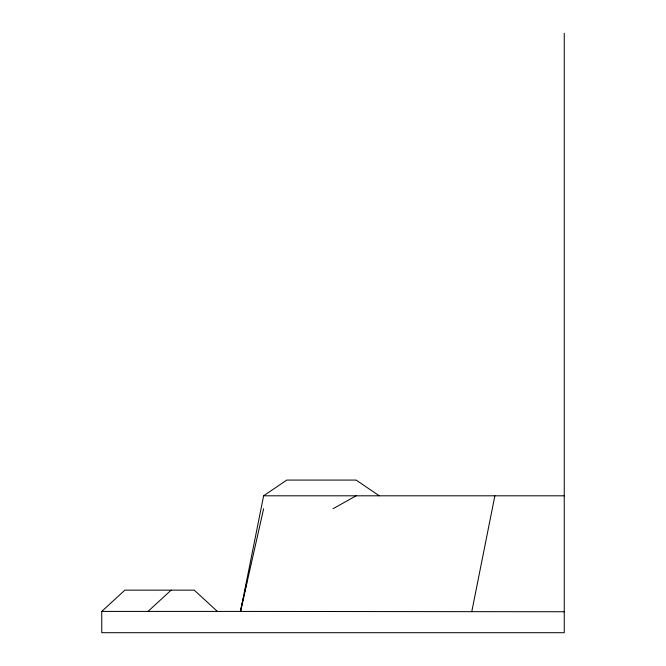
<?xml version="1.0" encoding="UTF-8"?>
<svg xmlns="http://www.w3.org/2000/svg" width="666" height="666" viewBox="0 0 666 666"><rect width="100%" height="100%" fill="white"/><g stroke="black" fill="none" stroke-linecap="round" stroke-linejoin="round"><path stroke-width="1" d="M564.252 33.3L564.252 632.7L101.748 632.7L101.748 611.421L240.501 611.421L263.628 495.804L286.746 480.078L356.127 480.078L379.254 495.804M471.753 611.754L494.871 495.804M564.252 611.754L240.501 611.421L243.989 595.296M244.43 593.281L246.828 582.192M240.501 611.421L263.628 508.749M101.748 611.421L124.875 590.151L194.247 590.151L217.374 611.421M148.002 611.421L171.129 590.151M333 508.749L356.127 495.804M263.628 495.804L564.252 495.804"/></g></svg>
